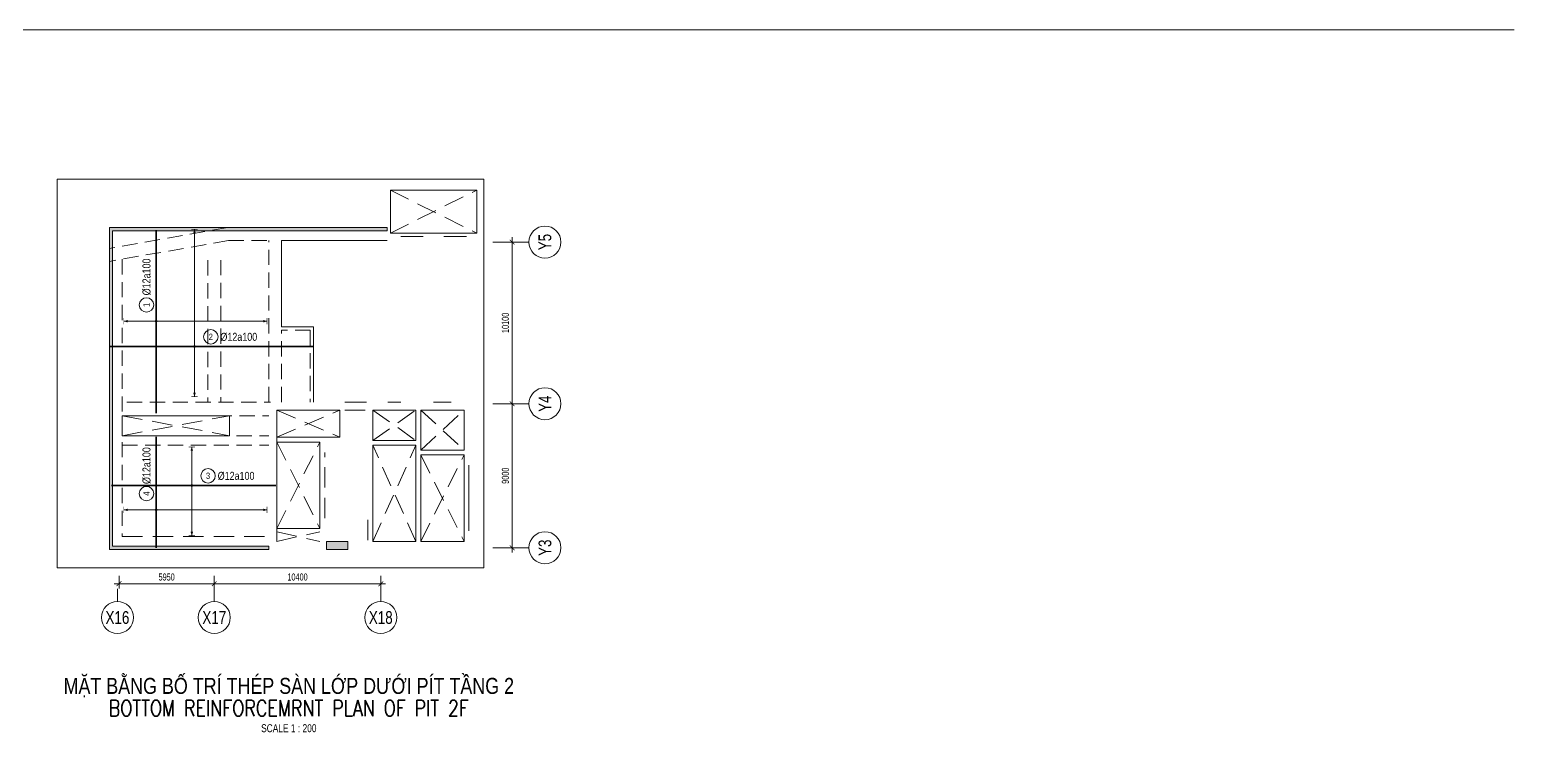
# Model space of a CAD drawing. Header units: millimetres. Extents: x 10683 to 839928, y -5039 to 401529.
# Drawn here: x 75184 to 167928, y -5039 to 38865 of the extents above; entities that cross this region are included whole.
import ezdxf
from ezdxf.enums import TextEntityAlignment as Align

# ---------------------------------------------------------------- set-up
doc = ezdxf.new("R2010")
doc.units = ezdxf.units.MM
doc.header["$MEASUREMENT"] = 0
for name, pattern in [('CENTER2', [1.125, 0.75, -0.125, 0.125, -0.125]), ('DASHED2', [9.525, 6.35, -3.175]), ('HIDDEN', [9.525, 6.35, -3.175])]:
    doc.linetypes.add(name, pattern=pattern)
doc.layers.get('Defpoints').update_dxf_attribs({"color": 153})
for name, color, linetype, lineweight in [('kata_dim', 8, 'Continuous', 5), ('kata_text', 7, 'Continuous', 30), ('NDC_FRAME', 7, 'Continuous', 18), ('NDC_S_ANNO', 7, 'Continuous', 20), ('NDC_S_AXIS', 5, 'CENTER2', 13), ('NDC_S_BEAM', 3, 'HIDDEN', 20), ('NDC_S_DIM', 1, 'Continuous', 9), ('NDC_S_ENG TITLE', 3, 'Continuous', 20), ('NDC_S_OPENING', 9, 'DASHED2', 13), ('NDC_S_REBAR', 4, 'Continuous', 35), ('NDC_S_SLAB', 2, 'Continuous', 20), ('NDC_S_SYMBOL', 1, 'Continuous', 15), ('NDC_S_TEXT SYMBOL', 7, 'Continuous', 20), ('NDC_S_VN TITLE', 6, 'Continuous', 35)]:
    doc.layers.add(name, color=color, linetype=linetype, lineweight=lineweight)
doc.styles.add('kata_text', font='arial.ttf', dxfattribs={"width": 0.8})
doc.styles.add('NDC_ANNO', font='', dxfattribs={"width": 0.8})
doc.styles.add('NDC_DIM', font='', dxfattribs={"width": 0.75})
doc.styles.add('NDC_EN TXT', font='romans.shx', dxfattribs={"width": 0.8})
doc.styles.add('NDC_VIE TXT', font='arial.ttf', dxfattribs={"width": 0.8})
doc.styles.get('NDC_ANNO').set_extended_font_data('Dotum')
doc.styles.get('NDC_DIM').set_extended_font_data('Dotum')
doc.dimstyles.new('NDC_dim_200', dxfattribs={"dimscale": 200, "dimtxt": 2.2, "dimasz": 1.5, "dimexe": 1.5, "dimexo": 2.5, "dimgap": 1, "dimtad": 1, "dimdec": 0, "dimzin": 0, "dimdsep": 46, "dimtxsty": 'NDC_DIM', "dimblk": 'DIMMARK', "dimcen": 0.09, "dimdle": 1.2, "dimclrd": 1, "dimclre": 1, "dimclrt": 3, "dimadec": 0, "dimazin": 0, "dimtfac": 1, "dimtdec": 0, "dimtix": 1, "dimtofl": 0, "dimtmove": 0, "dimatfit": 3, "dimfxl": 6, "dimfxlon": 1, "dimtolj": 1, "dimtzin": 0, "dimarcsym": 0})

# ---------------------------------------------------------------- blocks, each defined once
blk = doc.blocks.new('Drawing name_symbol')
at = {"layer": 'NDC_S_ENG TITLE', "style": 'NDC_EN TXT', "width": 0.8}
blk.add_attdef('SECTDET1', text='', height=5, dxfattribs=at).set_placement((0, 1.01), align=Align.CENTER)
at = {"layer": 'NDC_S_TEXT SYMBOL', "lineweight": 25, "style": 'NDC_ANNO', "width": 0.8}
blk.add_attdef('SSCALE', text='', height=2.5, dxfattribs=at).set_placement((0, -4), align=Align.CENTER)
at = {"layer": 'NDC_S_VN TITLE', "style": 'NDC_VIE TXT', "width": 0.8}
blk.add_attdef('SECTDET2', text='', height=5, dxfattribs=at).set_placement((0, 7.97), align=Align.CENTER)
blk = doc.blocks.new('*U292')
h = blk.add_hatch(color=6)
edge = h.paths.add_edge_path()
edge.add_arc((-2.99, 0), 0.3, 0, 360)
for p, q in [((0, 0), (-29.29, 0)), ((-29.29, 0), (-29.29, 0)), ((0, 0), (34.07, 0)), ((34.07, 0), (34.07, 0)), ((34.07, 0), (34.07, 0)), ((-29.29, 0), (-29.29, 0))]:
    blk.add_line(p, q)
at = {"layer": 'kata_dim', "color": 6}
for q in [(-2.99, 36.61), (-2.99, -15.68)]:
    blk.add_line((-2.99, 0), q, dxfattribs=at)
for points in [[(-3.99, 36.61, 0.2, 0.2, 0), (-1.99, 36.61, 0, 0, 0)], [(-3.99, -15.68, 0.2, 0.2, 0), (-1.99, -15.68, 0, 0, 0)]]:
    blk.add_lwpolyline(points, format="xyseb", dxfattribs=at)
at = {"layer": 'kata_dim'}
blk.add_circle((2.1, 3), 2.25, dxfattribs=at)
at = {"layer": 'kata_dim', "color": 6}
blk.add_circle((-2.99, 0), 0.3, dxfattribs=at)
for points in [[(-3.39, 35.41), (-2.99, 36.61), (-2.59, 35.41)], [(-3.39, -14.48), (-2.99, -15.68), (-2.59, -14.48)]]:
    blk.add_solid(points, dxfattribs=at)
at = {"layer": 'kata_text', "style": 'kata_text', "width": 0.8}
blk.add_attdef('KHT', text='', height=2, dxfattribs=at).set_placement((2.1, 3), align=Align.MIDDLE_CENTER)
at = {"layer": 'kata_text', "color": 3, "style": 'kata_text', "width": 0.8}
blk.add_attdef('DKT', (5.1, 1.75), '', height=2.5, dxfattribs=at)
blk = doc.blocks.new('*U291')
h = blk.add_hatch(color=6)
edge = h.paths.add_edge_path()
edge.add_arc((-2.99, 0), 0.3, 0, 360)
for p, q in [((0, 0), (-31.74, 0)), ((-31.74, 0), (-31.74, 0)), ((0, 0), (25.42, 0)), ((25.42, 0), (25.42, 0)), ((25.42, 0), (25.42, 0)), ((-31.74, 0), (-31.74, 0))]:
    blk.add_line(p, q)
at = {"layer": 'kata_dim', "color": 6}
for q in [(-2.99, 10.07), (-2.99, -34.68)]:
    blk.add_line((-2.99, 0), q, dxfattribs=at)
for points in [[(-3.99, 10.07, 0.2, 0.2, 0), (-1.99, 10.07, 0, 0, 0)], [(-3.99, -34.68, 0.2, 0.2, 0), (-1.99, -34.68, 0, 0, 0)]]:
    blk.add_lwpolyline(points, format="xyseb", dxfattribs=at)
at = {"layer": 'kata_dim'}
blk.add_circle((2.1, 3), 2.25, dxfattribs=at)
at = {"layer": 'kata_dim', "color": 6}
blk.add_circle((-2.99, 0), 0.3, dxfattribs=at)
for points in [[(-3.39, 8.87), (-2.99, 10.07), (-2.59, 8.87)], [(-3.39, -33.48), (-2.99, -34.68), (-2.59, -33.48)]]:
    blk.add_solid(points, dxfattribs=at)
at = {"layer": 'kata_text', "style": 'kata_text', "width": 0.8}
blk.add_attdef('KHT', text='', height=2, dxfattribs=at).set_placement((2.1, 3), align=Align.MIDDLE_CENTER)
at = {"layer": 'kata_text', "color": 3, "style": 'kata_text', "width": 0.8}
blk.add_attdef('DKT', (5.1, 1.75), '', height=2.5, dxfattribs=at)
blk = doc.blocks.new('*U189')
at = {"layer": 'NDC_S_SYMBOL'}
blk.add_line((0, 5), (0, 9), dxfattribs=at)
blk.add_circle((0, 0), 5, dxfattribs=at)
at = {"layer": 'NDC_S_TEXT SYMBOL', "color": 7, "style": 'NDC_ANNO', "width": 0.8}
blk.add_attdef('GRID', text='', height=4, dxfattribs=at).set_placement((0, 0), align=Align.MIDDLE)
blk = doc.blocks.new('*U190')
at = {"layer": 'NDC_S_SYMBOL'}
blk.add_line((5, 0), (9, 0), dxfattribs=at)
blk.add_circle((0, 0), 5, dxfattribs=at)
at = {"layer": 'NDC_S_TEXT SYMBOL', "color": 7, "style": 'NDC_ANNO', "width": 0.8}
blk.add_attdef('GRID', text='', height=4, rotation=270, dxfattribs=at).set_placement((0, 0), align=Align.MIDDLE)
blk = doc.blocks.new('DIMMARK')
at = {"layer": 'NDC_S_DIM', "color": 1}
blk.add_line((-1.5, 0), (1, 0), dxfattribs=at)
at = {"layer": 'NDC_S_DIM', "color": 2, "const_width": 0.15}
blk.add_lwpolyline([(-0.5, -0.5), (0.5, 0.5)], dxfattribs=at)
blk = doc.blocks.new('*D317')
at = {"layer": 'Defpoints', "color": 0, "transparency": 16777216}
for p in [(-16350, -6553), (-10400, -6553), (-10400, -7540)]:
    blk.add_point(p, dxfattribs=at)
at = {"layer": 'NDC_FRAME', "color": 1, "lineweight": -2, "transparency": 16777216}
for p, q in [((-16350, -7053), (-16350, -7840)), ((-10400, -7053), (-10400, -7840)), ((-16050, -7540), (-10700, -7540))]:
    blk.add_line(p, q, dxfattribs=at)
at = {"layer": 'NDC_FRAME', "color": 1, "lineweight": -2, "transparency": 16777216, "xscale": 300, "yscale": 300, "zscale": 300, "rotation": 180}
blk.add_blockref('DIMMARK', (-16350, -7540), dxfattribs=at)
at = {"layer": 'NDC_FRAME', "color": 1, "lineweight": -2, "transparency": 16777216, "xscale": 300, "yscale": 300, "zscale": 300}
blk.add_blockref('DIMMARK', (-10400, -7540), dxfattribs=at)
at = {"layer": 'NDC_FRAME', "color": 3, "transparency": 16777216, "insert": (-13375, -7120), "char_height": 440, "attachment_point": 5, "style": 'NDC_DIM'}
blk.add_mtext('\\A1;5950', dxfattribs=at)
blk = doc.blocks.new('*D318')
at = {"layer": 'Defpoints', "color": 0, "transparency": 16777216}
for p in [(-10400, -6553), (0, -6553), (0, -7540)]:
    blk.add_point(p, dxfattribs=at)
at = {"layer": 'NDC_FRAME', "color": 1, "lineweight": -2, "transparency": 16777216}
for p, q in [((-10400, -7053), (-10400, -7840)), ((0, -7053), (0, -7840)), ((-10100, -7540), (-300, -7540))]:
    blk.add_line(p, q, dxfattribs=at)
at = {"layer": 'NDC_FRAME', "color": 1, "lineweight": -2, "transparency": 16777216, "xscale": 300, "yscale": 300, "zscale": 300, "rotation": 180}
blk.add_blockref('DIMMARK', (-10400, -7540), dxfattribs=at)
at = {"layer": 'NDC_FRAME', "color": 1, "lineweight": -2, "transparency": 16777216, "xscale": 300, "yscale": 300, "zscale": 300}
blk.add_blockref('DIMMARK', (0, -7540), dxfattribs=at)
at = {"layer": 'NDC_FRAME', "color": 3, "transparency": 16777216, "insert": (-5200, -7120), "char_height": 440, "attachment_point": 5, "style": 'NDC_DIM'}
blk.add_mtext('\\A1;10400', dxfattribs=at)
blk = doc.blocks.new('*D319')
at = {"layer": 'Defpoints', "color": 0, "transparency": 16777216}
for p in [(6444, 3711), (8206, 3711), (6444, -5289)]:
    blk.add_point(p, dxfattribs=at)
at = {"layer": 'NDC_FRAME', "color": 1, "lineweight": -2, "transparency": 16777216}
for p, q in [((7006, 3711), (8506, 3711)), ((8206, -4989), (8206, 3411)), ((7006, -5289), (8506, -5289))]:
    blk.add_line(p, q, dxfattribs=at)
at = {"layer": 'NDC_FRAME', "color": 1, "lineweight": -2, "transparency": 16777216, "xscale": 300, "yscale": 300, "zscale": 300}
for p, rotation in [((8206, 3711), 90), ((8206, -5289), 270)]:
    blk.add_blockref('DIMMARK', p, dxfattribs=dict(at, rotation=rotation))
at = {"layer": 'NDC_FRAME', "color": 3, "transparency": 16777216, "insert": (7786, -789), "char_height": 440, "attachment_point": 5, "rotation": 90, "style": 'NDC_DIM'}
blk.add_mtext('\\A1;9000', dxfattribs=at)
blk = doc.blocks.new('*D320')
at = {"layer": 'Defpoints', "color": 0, "transparency": 16777216}
for p in [(6444, 13811), (8206, 13811), (6444, 3711)]:
    blk.add_point(p, dxfattribs=at)
at = {"layer": 'NDC_FRAME', "color": 1, "lineweight": -2, "transparency": 16777216}
for p, q in [((7006, 13811), (8506, 13811)), ((8206, 4011), (8206, 13511)), ((7006, 3711), (8506, 3711))]:
    blk.add_line(p, q, dxfattribs=at)
at = {"layer": 'NDC_FRAME', "color": 1, "lineweight": -2, "transparency": 16777216, "xscale": 300, "yscale": 300, "zscale": 300}
for p, rotation in [((8206, 13811), 90), ((8206, 3711), 270)]:
    blk.add_blockref('DIMMARK', p, dxfattribs=dict(at, rotation=rotation))
at = {"layer": 'NDC_FRAME', "color": 3, "transparency": 16777216, "insert": (7786, 8761), "char_height": 440, "attachment_point": 5, "rotation": 90, "style": 'NDC_DIM'}
blk.add_mtext('\\A1;10100', dxfattribs=at)
blk = doc.blocks.new('*U290')
h = blk.add_hatch(color=6)
edge = h.paths.add_edge_path()
edge.add_arc((-2.99, 0), 0.3, 0, 360)
for p, q in [((0, 0), (-28.12, 0)), ((-28.12, 0), (-28.12, 0)), ((0, 0), (23.27, 0)), ((23.27, 0), (23.27, 0)), ((23.27, 0), (23.27, 0)), ((-28.12, 0), (-28.12, 0))]:
    blk.add_line(p, q)
at = {"layer": 'kata_dim', "color": 6}
for q in [(-2.99, 12.04), (-2.99, -15.68)]:
    blk.add_line((-2.99, 0), q, dxfattribs=at)
for points in [[(-3.99, 12.04, 0.2, 0.2, 0), (-1.99, 12.04, 0, 0, 0)], [(-3.99, -15.68, 0.2, 0.2, 0), (-1.99, -15.68, 0, 0, 0)]]:
    blk.add_lwpolyline(points, format="xyseb", dxfattribs=at)
at = {"layer": 'kata_dim'}
blk.add_circle((2.1, 3), 2.25, dxfattribs=at)
at = {"layer": 'kata_dim', "color": 6}
blk.add_circle((-2.99, 0), 0.3, dxfattribs=at)
for points in [[(-3.39, 10.84), (-2.99, 12.04), (-2.59, 10.84)], [(-3.39, -14.48), (-2.99, -15.68), (-2.59, -14.48)]]:
    blk.add_solid(points, dxfattribs=at)
at = {"layer": 'kata_text', "style": 'kata_text', "width": 0.8}
blk.add_attdef('KHT', text='', height=2, dxfattribs=at).set_placement((2.1, 3), align=Align.MIDDLE_CENTER)
at = {"layer": 'kata_text', "color": 3, "style": 'kata_text', "width": 0.8}
blk.add_attdef('DKT', (5.1, 1.75), '', height=2.5, dxfattribs=at)
blk = doc.blocks.new('*U289')
h = blk.add_hatch(color=6)
edge = h.paths.add_edge_path()
edge.add_arc((-2.99, 0), 0.3, 0, 360)
for p, q in [((0, 0), (-14.81, 0)), ((-14.81, 0), (-14.81, 0)), ((0, 0), (19.8, 0)), ((19.8, 0), (19.8, 0)), ((19.8, 0), (19.8, 0)), ((-14.81, 0), (-14.81, 0))]:
    blk.add_line(p, q)
at = {"layer": 'kata_dim', "color": 6}
for q in [(-2.99, 10.07), (-2.99, -34.68)]:
    blk.add_line((-2.99, 0), q, dxfattribs=at)
for points in [[(-3.99, 10.07, 0.2, 0.2, 0), (-1.99, 10.07, 0, 0, 0)], [(-3.99, -34.68, 0.2, 0.2, 0), (-1.99, -34.68, 0, 0, 0)]]:
    blk.add_lwpolyline(points, format="xyseb", dxfattribs=at)
at = {"layer": 'kata_dim'}
blk.add_circle((2.1, 3), 2.25, dxfattribs=at)
at = {"layer": 'kata_dim', "color": 6}
blk.add_circle((-2.99, 0), 0.3, dxfattribs=at)
for points in [[(-3.39, 8.87), (-2.99, 10.07), (-2.59, 8.87)], [(-3.39, -33.48), (-2.99, -34.68), (-2.59, -33.48)]]:
    blk.add_solid(points, dxfattribs=at)
at = {"layer": 'kata_text', "style": 'kata_text', "width": 0.8}
blk.add_attdef('KHT', text='', height=2, dxfattribs=at).set_placement((2.1, 3), align=Align.MIDDLE_CENTER)
at = {"layer": 'kata_text', "color": 3, "style": 'kata_text', "width": 0.8}
blk.add_attdef('DKT', (5.1, 1.75), '', height=2.5, dxfattribs=at)
blk = doc.blocks.new('A$C26D4552A')
at = {"layer": 'NDC_FRAME'}
h = blk.add_hatch(color=251, dxfattribs=at)
h.dxf.hatch_style = 1
h.paths.add_polyline_path([(-2050, -4888.9), (-3400, -4888.9), (-3400, -5388.9), (-2050, -5388.9)])
at = {"layer": 'NDC_S_SLAB'}
h = blk.add_hatch(dxfattribs=at)
h.set_pattern_fill('ANSI31', color=253, scale=10)
h.set_pattern_definition([(45, (-40665, -72718), (-0.883883476, 0.883883476), [])])
h.paths.add_polyline_path([(-7000, -5388.9), (-16950.1, -5388.9), (-16950.1, 14711.1), (400, 14711.1), (400, 14511.1), (-16750.1, 14511.1), (-16750.1, -5188.9), (-7000, -5188.9)])
at = {"layer": 'NDC_FRAME', "color": 6}
blk.add_lwpolyline([(-2050, -4888.9), (-3400, -4888.9), (-3400, -5388.9), (-2050, -5388.9)], close=True, dxfattribs=at)
at = {"layer": 'NDC_S_BEAM', "ltscale": 150}
for p, q in [((-9578.6, 14711.1), (-16970, 13411.1)), ((-9508.8, 13911.1), (-16950.1, 12602.3)), ((-9508.8, 13911.1), (-7000, 13911.1)), ((-7000, 3811.1), (-7000, 13911.1)), ((-16150.1, 12743), (-16150.1, -4588.9)), ((-10799.9, 12672), (-10799.9, 3822)), ((-10000.1, 12687), (-10000.1, 3837)), ((-6200, 3811.1), (-6200, 8300.7)), ((-4405.1, 8300.7), (-6200, 8300.7)), ((-4405.1, 8300.7), (-4405.1, 3811.1)), ((-15857.5, 3811.1), (-6887.5, 3811.1)), ((-15970, 2961.1), (-7000, 2961.1)), ((-16150.1, 1711.1), (-7000, 1711.1)), ((-16150.1, 1111.1), (-7000, 1111.1))]:
    blk.add_line(p, q, dxfattribs=at)
at = {"layer": 'NDC_S_BEAM', "ltscale": 200}
for p, q in [((-6500, -4888.9), (-6500, 3311.1)), ((-2250, 3311.1), (-900, 3311.1)), ((-3800, -3438.9), (-3800, 661.1)), ((-3500, -3438.9), (-3500, 661.1)), ((-800, -3538.9), (-800, -4888.9)), ((-16150.1, -4588.9), (-6673.5, -4588.9))]:
    blk.add_line(p, q, dxfattribs=at)
at = {"layer": 'NDC_S_OPENING', "ltscale": 200}
for p, q in [((600, 14361.1), (6000, 17061.1)), ((600, 17061.1), (6000, 14361.1)), ((-16150.1, 1711.1), (-9450, 2961.1)), ((-16150.1, 2961.1), (-9450, 1711.1)), ((-6500, 3311.1), (-2550, 1611.1)), ((-6500, 1611.1), (-2550, 3311.1)), ((-6500, 3311.1), (-2550, 1611.1)), ((-6500, 1611.1), (-2550, 3311.1)), ((-500, 3311.1), (2200, 1411.1)), ((-500, 1411.1), (2200, 3311.1)), ((-500, 3311.1), (2200, 1411.1)), ((-500, 1411.1), (2200, 3311.1)), ((2500, 3311.1), (5200, 811.1)), ((2500, 811.1), (5200, 3311.1)), ((2500, 3311.1), (5200, 811.1)), ((2500, 811.1), (5200, 3311.1)), ((-6500, -4088.9), (-3800, 1311.1)), ((-6500, 1311.1), (-3800, -4088.9)), ((-6500, -4088.9), (-3800, 1311.1)), ((-6500, 1311.1), (-3800, -4088.9)), ((-500, -4888.9), (2200, 1111.1)), ((2200, -4888.9), (-500, 1111.1)), ((-500, -4888.9), (2200, 1111.1)), ((2200, -4888.9), (-500, 1111.1)), ((2500, -4888.9), (5200, 511.1)), ((2500, 511.1), (5200, -4888.9)), ((2500, -4888.9), (5200, 511.1)), ((2500, 511.1), (5200, -4888.9)), ((-6500, -4888.9), (-3800, -4288.9)), ((-6500, -4288.9), (-3800, -4888.9)), ((-6500, -4888.9), (-3800, -4288.9)), ((-6500, -4288.9), (-3800, -4888.9))]:
    blk.add_line(p, q, dxfattribs=at)
at = {"layer": 'NDC_S_SLAB'}
for p, q in [((1250, 14161.1), (2650, 14161.1)), ((3950, 14161.1), (5350, 14161.1)), ((-6200, 13911.1), (400, 13911.1)), ((-6200, 8511.1), (-6200, 13911.1)), ((-4194.9, 8511.1), (-6200, 8511.1)), ((-4194.9, 8511.1), (-4194.9, 3811.1)), ((-2250, 3811.1), (-900, 3811.1)), ((450, 3811.1), (1250, 3811.1)), ((3300, 3811.1), (4400, 3811.1)), ((5500, -4238.9), (5500, -138.9))]:
    blk.add_line(p, q, dxfattribs=at)
at = {"layer": 'NDC_S_SLAB', "color": 251}
blk.add_lwpolyline([(-20212, 17738.6), (6444.5, 17738.6), (6444.5, -6553.4), (-20212, -6553.4)], close=True, dxfattribs=at)
at = {"layer": 'NDC_S_SLAB'}
for points in [[(6000, 17061.1), (600, 17061.1), (600, 14361.1), (6000, 14361.1)], [(-7000, -5388.9), (-16950.1, -5388.9), (-16950.1, 14711.1), (400, 14711.1), (400, 14511.1), (-16750.1, 14511.1), (-16750.1, -5188.9), (-7000, -5188.9)], [(-9450, 2961.1), (-16150.1, 2961.1), (-16150.1, 1711.1), (-9450, 1711.1)], [(-2550, 3311.1), (-6500, 3311.1), (-6500, 1611.1), (-2550, 1611.1)], [(-2550, 3311.1), (-6500, 3311.1), (-6500, 1611.1), (-2550, 1611.1)], [(-500, 1411.1), (2200, 1411.1), (2200, 3311.1), (-500, 3311.1)], [(-500, 1411.1), (2200, 1411.1), (2200, 3311.1), (-500, 3311.1)], [(2500, 811.1), (5200, 811.1), (5200, 3311.1), (2500, 3311.1)], [(2500, 811.1), (5200, 811.1), (5200, 3311.1), (2500, 3311.1)], [(-6500, 1311.1), (-3800, 1311.1), (-3800, -4088.9), (-6500, -4088.9)], [(-6500, 1311.1), (-3800, 1311.1), (-3800, -4088.9), (-6500, -4088.9)], [(-500, 1111.1), (2200, 1111.1), (2200, -4888.9), (-500, -4888.9)], [(-500, 1111.1), (2200, 1111.1), (2200, -4888.9), (-500, -4888.9)], [(2500, 511.1), (5200, 511.1), (5200, -4888.9), (2500, -4888.9)], [(2500, 511.1), (5200, 511.1), (5200, -4888.9), (2500, -4888.9)]]:
    blk.add_lwpolyline(points, close=True, dxfattribs=at)
at = {"layer": 'NDC_S_AXIS'}
ref = blk.add_blockref('*U190', (10256.5, 13811.1), dxfattribs=dict(at, xscale=-200, yscale=200, zscale=200))
ref.add_attrib('GRID', 'Y5', dxfattribs={"layer": 'NDC_S_TEXT SYMBOL', "color": 7, "height": 800, "rotation": 90, "style": 'NDC_ANNO', "width": 0.8}).set_placement((10256.5, 13811.1), align=Align.MIDDLE)
ref = blk.add_blockref('*U190', (10256.5, 3711.1), dxfattribs=dict(at, xscale=-200, yscale=200, zscale=200))
ref.add_attrib('GRID', 'Y4', dxfattribs={"layer": 'NDC_S_TEXT SYMBOL', "color": 7, "height": 800, "rotation": 90, "style": 'NDC_ANNO', "width": 0.8}).set_placement((10256.5, 3711.1), align=Align.MIDDLE)
ref = blk.add_blockref('*U190', (10256.5, -5288.9), dxfattribs=dict(at, xscale=-200, yscale=200, zscale=200))
ref.add_attrib('GRID', 'Y3', dxfattribs={"layer": 'NDC_S_TEXT SYMBOL', "color": 7, "height": 800, "rotation": 90, "style": 'NDC_ANNO', "width": 0.8}).set_placement((10256.5, -5288.9), align=Align.MIDDLE)
at = {"layer": 'NDC_S_AXIS', "xscale": 200, "yscale": 200, "zscale": 200}
for p, values in [((-16451, -9647.9), {'GRID': 'X16'}), ((-10400, -9647.9), {'GRID': 'X17'}), ((0, -9647.9), {'GRID': 'X18'})]:
    blk.add_blockref('*U189', p, dxfattribs=at).add_auto_attribs(values)
at = {"layer": 'NDC_FRAME'}
for base, p1, p2, picture, middle in [((8206.5, 13811.1), (6444.5, 3711.1), (6444.5, 13811.1), '*D320', (7786.2, 8761.1)), ((8206.5, 3711.1), (6444.5, -5288.9), (6444.5, 3711.1), '*D319', (7786.2, -788.9))]:
    dim = blk.add_linear_dim(base=base, p1=p1, p2=p2, angle=90, dimstyle='NDC_dim_200', dxfattribs=at)
    dim.commit()
    dim.dimension.update_dxf_attribs({"geometry": picture, "text_midpoint": middle})
for base, p1, p2, picture, middle in [((-10400, -7540.4), (-16350, -6553.4), (-10400, -6553.4), '*D317', (-13375, -7120.1)), ((0, -7540.4), (-10400, -6553.4), (0, -6553.4), '*D318', (-5200, -7120.1))]:
    dim = blk.add_linear_dim(base=base, p1=p1, p2=p2, dimstyle='NDC_dim_200', dxfattribs=at)
    dim.commit()
    dim.dimension.update_dxf_attribs({"geometry": picture, "text_midpoint": middle})

msp = doc.modelspace()

# ---------------------------------------------------------------- linework, layer by layer
at = {"layer": 'NDC_FRAME'}
msp.add_line((10683, 38865), (167928, 38865), dxfattribs=at)

# ---------------------------------------------------------------- block references
at = {"layer": 'NDC_S_ANNO', "xscale": 200, "yscale": 200, "zscale": 200}
msp.add_blockref('Drawing name_symbol', (91371, -4232), dxfattribs=at).add_auto_attribs({'SECTDET1': 'BOTTOM REINFORCEMRNT PLAN OF PIT 2F', 'SECTDET2': 'MẶT BẰNG BỐ TRÍ THÉP SÀN LỚP DƯỚI PÍT TẦNG 2', 'SSCALE': 'SCALE 1 : 200'})
at = {"layer": 'NDC_S_REBAR', "xscale": 200, "yscale": 200, "zscale": 200}
for name, p, values in [('*U292', (86079, 19073), {'KHT': '2', 'DKT': '%%c12a100'}), ('*U290', (85909, 10387), {'KHT': '3', 'DKT': '%%c12a100'})]:
    msp.add_blockref(name, p, dxfattribs=at).add_auto_attribs(values)
at = {"layer": 'NDC_S_REBAR', "xscale": 200, "yscale": 200, "zscale": 200, "rotation": 90}
for name, p, values in [('*U291', (83080, 21245), {'KHT': '1', 'DKT': '%%c12a100'}), ('*U289', (83080, 9456), {'KHT': '4', 'DKT': '%%c12a100'})]:
    msp.add_blockref(name, p, dxfattribs=at).add_auto_attribs(values)
at = {"layer": 'NDC_S_SLAB', "color": 251}
msp.add_blockref('A$C26D4552A', (97116, 11783), dxfattribs=at)

doc.saveas('drawing.dxf')
